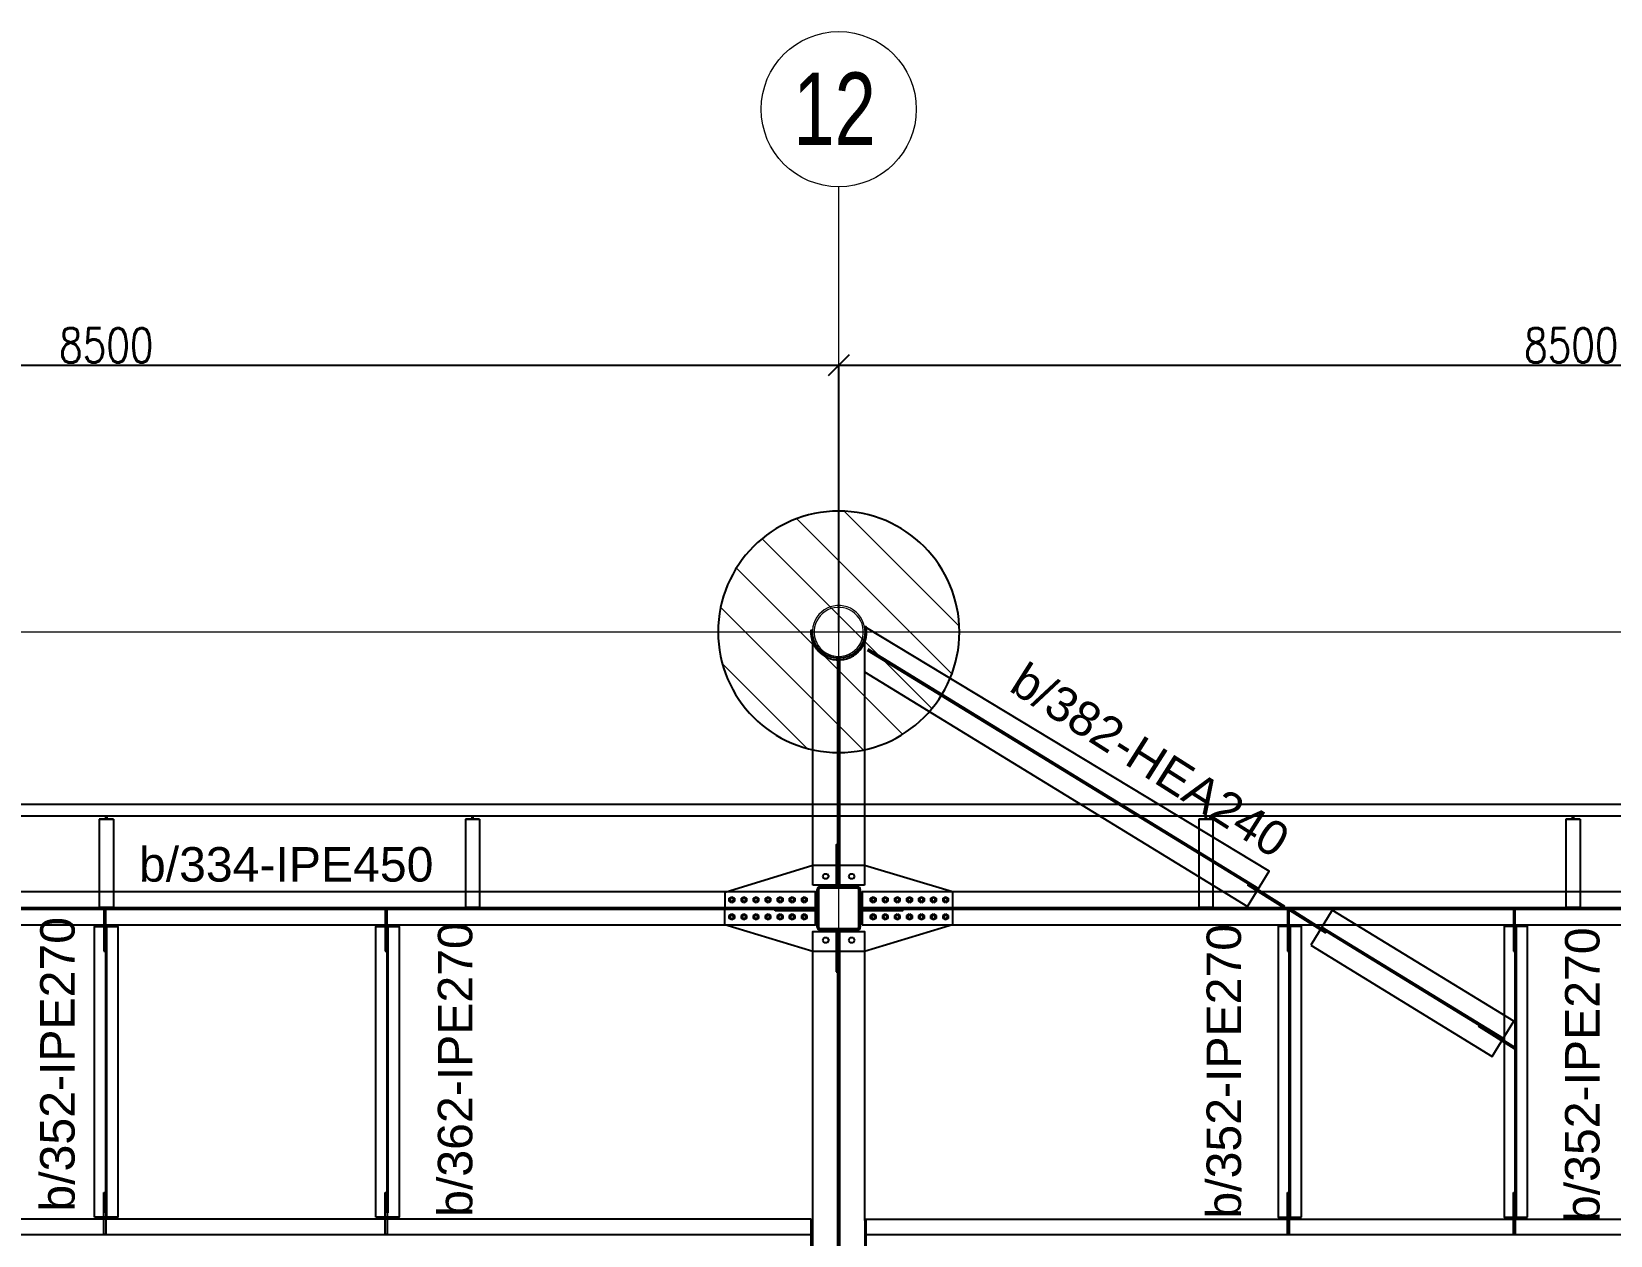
# Model space of a CAD drawing. Header units: millimetres. Extents: x -1715 to 93033, y -21962 to 25119.
# Drawn here: x 50153 to 59313, y 18138 to 25119 of the extents above; entities that cross this region are included whole.
import ezdxf
from ezdxf.enums import TextEntityAlignment as Align

# ---------------------------------------------------------------- set-up
doc = ezdxf.new("R2010")
doc.units = ezdxf.units.MM
doc.header["$LTSCALE"] = 0.4
doc.linetypes.add('Grid Line', pattern=[3.33375, 1.905, -0.47625, 0.47625, -0.47625])
for name, color, linetype, lineweight in [('0-1', 250, 'Continuous', 5), ('E_COLUMNAS', 1, 'Continuous', 18), ('E_COLUMNAS-1', 1, 'Continuous', 25), ('E_COLUMNAS-3', 1, 'Continuous', 35), ('E_EJES', 8, 'Continuous', 9), ('E_EJES-1', 8, 'Grid Line', 9), ('E_MUROS', 2, 'Continuous', 18), ('E_TEXTO', 3, 'Continuous', 9), ('E_VIGAS-1', 31, 'Continuous', 25), ('E_VIGAS-2', 252, 'Continuous', 25), ('S-COLS-HDLN-1', 52, 'Continuous', 35)]:
    doc.layers.add(name, color=color, linetype=linetype, lineweight=lineweight)
for name, color, linetype in [('A_ALMA', 255, 'Continuous'), ('COTAS', 8, 'Continuous'), ('P-PLATINA', 6, 'Continuous')]:
    doc.layers.add(name, color=color, linetype=linetype)
doc.styles.add('CNI_COTAS', font='romans.shx', dxfattribs={"width": 0.8})
doc.styles.add('Swis721 LtCn BT_1', font='swisscl.ttf', dxfattribs={"height": 0.42})
doc.styles.add('VERDANA', font='arial.ttf')
doc.dimstyles.new('1.5', dxfattribs={"dimscale": 0, "dimtxt": 200, "dimasz": 120, "dimexe": 4, "dimexo": 4, "dimgap": 15, "dimtad": 1, "dimdec": 0, "dimzin": 4, "dimdsep": 46, "dimtxsty": 'CNI_COTAS', "dimblk": 'OBLIQUE', "dimcen": -0.09, "dimclrd": 256, "dimclrt": 3, "dimadec": 0, "dimazin": 0, "dimtfac": 1, "dimtdec": 0, "dimtmove": 2, "dimatfit": 0, "dimldrblk": 'OBLIQUE', "dimfxl": 0.05, "dimtolj": 1, "dimtzin": 0, "dimarcsym": 0})

# ---------------------------------------------------------------- blocks, each defined once
blk = doc.blocks.new('EST_SFM_VIGA-METALICA-SECCION-C - EST_SFM_VIGA-METALICA-UPN160-1505289-_14_00m_N_E_-NIVEL-4 DOC')
at = {"layer": 'E_VIGAS-1'}
for p, q in [((44.8215, 0.0179), (-44.8313, 0.0179)), ((-44.8313, -0.0471), (44.8215, -0.0471))]:
    blk.add_line(p, q, dxfattribs=at)
blk = doc.blocks.new('DCTIB_CNI_EST_MOD-1A-FAC_0001_rvt-1-_14_00m_N_E_-NIVEL-4 DOC')
at = {"layer": 'E_VIGAS-1'}
for p, q in [((-35.9529, 165.076), (-35.9529, 165.0769)), ((-35.9529, 165.0769), (-35.9251, 165.0769)), ((-35.9529, 165.076), (-35.8709, 165.076)), ((-35.8709, 165.076), (-35.9529, 165.076)), ((-35.9529, 165.076), (-35.9529, 164.5649)), ((-35.9144, 165.0881), (-35.9094, 165.0881)), ((-35.9144, 165.0819), (-35.9144, 165.0881)), ((-35.9144, 165.0767), (-35.9144, 165.0819)), ((-35.9094, 165.0881), (-35.9094, 165.0819)), ((-35.9094, 165.0819), (-35.9094, 165.0768)), ((-35.8987, 165.0769), (-35.8709, 165.0769)), ((-35.8709, 165.0769), (-35.8709, 165.076)), ((-35.8709, 165.076), (-35.8709, 164.5649)), ((-33.8279, 165.076), (-33.8279, 165.0769)), ((-33.8279, 165.0769), (-33.8001, 165.0769)), ((-33.8279, 165.076), (-33.7459, 165.076)), ((-33.7459, 165.076), (-33.8279, 165.076)), ((-33.8279, 165.076), (-33.8279, 164.5639)), ((-33.7894, 165.0881), (-33.7844, 165.0881)), ((-33.7894, 165.0819), (-33.7894, 165.0881)), ((-33.7894, 165.0767), (-33.7894, 165.0819)), ((-33.7844, 165.0881), (-33.7844, 165.0819)), ((-33.7844, 165.0819), (-33.7844, 165.0768)), ((-33.7737, 165.0769), (-33.7459, 165.0769)), ((-33.7459, 165.0769), (-33.7459, 165.076)), ((-33.7459, 165.076), (-33.7459, 164.5639)), ((-29.5731, 165.076), (-29.5731, 165.0769)), ((-29.5731, 165.0769), (-29.5453, 165.0769)), ((-29.5731, 165.076), (-29.4911, 165.076)), ((-29.4911, 165.076), (-29.5731, 165.076)), ((-29.5731, 165.076), (-29.5731, 164.5643)), ((-29.5346, 165.0819), (-29.5346, 165.0959)), ((-29.5346, 165.0767), (-29.5346, 165.0819)), ((-29.5296, 165.0959), (-29.5296, 165.0819)), ((-29.5296, 165.0819), (-29.5296, 165.0768)), ((-29.5189, 165.0769), (-29.4911, 165.0769)), ((-29.4911, 165.0769), (-29.4911, 165.076)), ((-29.4911, 165.076), (-29.4911, 164.5643)), ((-27.4431, 165.076), (-27.4431, 165.0769)), ((-27.4431, 165.0769), (-27.4153, 165.0769)), ((-27.4431, 165.076), (-27.3611, 165.076)), ((-27.3611, 165.076), (-27.4431, 165.076)), ((-27.4431, 165.076), (-27.4431, 164.5643)), ((-27.4046, 165.0819), (-27.4046, 165.0959)), ((-27.4046, 165.0767), (-27.4046, 165.0819)), ((-27.3996, 165.0959), (-27.3996, 165.0819)), ((-27.3996, 165.0819), (-27.3996, 165.0768)), ((-27.3889, 165.0769), (-27.3611, 165.0769)), ((-27.3611, 165.0769), (-27.3611, 165.076)), ((-27.3611, 165.076), (-27.3611, 164.5643)), ((-35.8709, 164.5649), (-35.9529, 164.5649)), ((-33.7459, 164.5639), (-33.8279, 164.5639)), ((-29.4911, 164.5643), (-29.5731, 164.5643)), ((-27.3611, 164.5643), (-27.4431, 164.5643))]:
    blk.add_line(p, q, dxfattribs=at)
for points, knots in [([(-35.9251, 165.0769), (-35.9242, 165.0769), (-35.9225, 165.0769), (-35.9201, 165.0772), (-35.918, 165.0776), (-35.9161, 165.0784), (-35.9147, 165.0798), (-35.9144, 165.0812), (-35.9144, 165.0819)], [0, 0, 0, 0, 0.142857, 0.285714, 0.428571, 0.571429, 0.785714, 1, 1, 1, 1]), ([(-35.9144, 165.0819), (-35.9144, 165.0809), (-35.9148, 165.0796), (-35.9163, 165.0783), (-35.9179, 165.0777), (-35.9193, 165.0774), (-35.9204, 165.0772), (-35.9222, 165.077), (-35.9238, 165.0769), (-35.9251, 165.0769)], [0, 0, 0, 0, 0.285714, 0.428571, 0.571429, 0.678571, 0.732143, 0.785714, 1, 1, 1, 1]), ([(-35.8987, 165.0769), (-35.8995, 165.0769), (-35.9012, 165.0769), (-35.9036, 165.0772), (-35.9057, 165.0776), (-35.9077, 165.0784), (-35.9091, 165.0798), (-35.9094, 165.0812), (-35.9094, 165.0819)], [0, 0, 0, 0, 0.142857, 0.285714, 0.428571, 0.571429, 0.785714, 1, 1, 1, 1]), ([(-35.9094, 165.0819), (-35.9094, 165.0809), (-35.909, 165.0796), (-35.9074, 165.0783), (-35.9059, 165.0777), (-35.9044, 165.0774), (-35.9033, 165.0772), (-35.9015, 165.077), (-35.8999, 165.0769), (-35.8987, 165.0769)], [0, 0, 0, 0, 0.285714, 0.428571, 0.571429, 0.678571, 0.732143, 0.785714, 1, 1, 1, 1]), ([(-33.8001, 165.0769), (-33.7992, 165.0769), (-33.7975, 165.0769), (-33.7951, 165.0772), (-33.793, 165.0776), (-33.7911, 165.0784), (-33.7897, 165.0798), (-33.7894, 165.0812), (-33.7894, 165.0819)], [0, 0, 0, 0, 0.142857, 0.285714, 0.428571, 0.571429, 0.785714, 1, 1, 1, 1]), ([(-33.7894, 165.0819), (-33.7894, 165.0809), (-33.7898, 165.0796), (-33.7913, 165.0783), (-33.7929, 165.0777), (-33.7943, 165.0774), (-33.7954, 165.0772), (-33.7972, 165.077), (-33.7988, 165.0769), (-33.8001, 165.0769)], [0, 0, 0, 0, 0.285714, 0.428571, 0.571429, 0.678571, 0.732143, 0.785714, 1, 1, 1, 1]), ([(-33.7737, 165.0769), (-33.7745, 165.0769), (-33.7762, 165.0769), (-33.7786, 165.0772), (-33.7807, 165.0776), (-33.7827, 165.0784), (-33.7841, 165.0798), (-33.7844, 165.0812), (-33.7844, 165.0819)], [0, 0, 0, 0, 0.142857, 0.285714, 0.428571, 0.571429, 0.785714, 1, 1, 1, 1]), ([(-33.7844, 165.0819), (-33.7844, 165.0809), (-33.784, 165.0796), (-33.7824, 165.0783), (-33.7809, 165.0777), (-33.7794, 165.0774), (-33.7783, 165.0772), (-33.7765, 165.077), (-33.7749, 165.0769), (-33.7737, 165.0769)], [0, 0, 0, 0, 0.285714, 0.428571, 0.571429, 0.678571, 0.732143, 0.785714, 1, 1, 1, 1]), ([(-29.5453, 165.0769), (-29.5444, 165.0769), (-29.5427, 165.0769), (-29.5403, 165.0772), (-29.5382, 165.0776), (-29.5363, 165.0784), (-29.5349, 165.0798), (-29.5346, 165.0812), (-29.5346, 165.0819)], [0, 0, 0, 0, 0.142857, 0.285714, 0.428571, 0.571429, 0.785714, 1, 1, 1, 1]), ([(-29.5346, 165.0819), (-29.5346, 165.0809), (-29.535, 165.0796), (-29.5366, 165.0783), (-29.5381, 165.0777), (-29.5396, 165.0774), (-29.5407, 165.0772), (-29.5424, 165.077), (-29.544, 165.0769), (-29.5453, 165.0769)], [0, 0, 0, 0, 0.285714, 0.428571, 0.571429, 0.678571, 0.732143, 0.785714, 1, 1, 1, 1]), ([(-29.5189, 165.0769), (-29.5198, 165.0769), (-29.5215, 165.0769), (-29.5239, 165.0772), (-29.526, 165.0776), (-29.5279, 165.0784), (-29.5293, 165.0798), (-29.5296, 165.0812), (-29.5296, 165.0819)], [0, 0, 0, 0, 0.142857, 0.285714, 0.428571, 0.571429, 0.785714, 1, 1, 1, 1]), ([(-29.5296, 165.0819), (-29.5296, 165.0809), (-29.5292, 165.0796), (-29.5276, 165.0783), (-29.5261, 165.0777), (-29.5246, 165.0774), (-29.5235, 165.0772), (-29.5218, 165.077), (-29.5202, 165.0769), (-29.5189, 165.0769)], [0, 0, 0, 0, 0.285714, 0.428571, 0.571429, 0.678571, 0.732143, 0.785714, 1, 1, 1, 1]), ([(-27.4153, 165.0769), (-27.4144, 165.0769), (-27.4127, 165.0769), (-27.4103, 165.0772), (-27.4082, 165.0776), (-27.4063, 165.0784), (-27.4049, 165.0798), (-27.4046, 165.0812), (-27.4046, 165.0819)], [0, 0, 0, 0, 0.142857, 0.285714, 0.428571, 0.571429, 0.785714, 1, 1, 1, 1]), ([(-27.4046, 165.0819), (-27.4046, 165.0809), (-27.405, 165.0796), (-27.4066, 165.0783), (-27.4081, 165.0777), (-27.4096, 165.0774), (-27.4107, 165.0772), (-27.4124, 165.077), (-27.414, 165.0769), (-27.4153, 165.0769)], [0, 0, 0, 0, 0.285714, 0.428571, 0.571429, 0.678571, 0.732143, 0.785714, 1, 1, 1, 1]), ([(-27.3889, 165.0769), (-27.3898, 165.0769), (-27.3915, 165.0769), (-27.3939, 165.0772), (-27.396, 165.0776), (-27.3979, 165.0784), (-27.3993, 165.0798), (-27.3996, 165.0812), (-27.3996, 165.0819)], [0, 0, 0, 0, 0.142857, 0.285714, 0.428571, 0.571429, 0.785714, 1, 1, 1, 1]), ([(-27.3996, 165.0819), (-27.3996, 165.0809), (-27.3992, 165.0796), (-27.3976, 165.0783), (-27.3961, 165.0777), (-27.3946, 165.0774), (-27.3935, 165.0772), (-27.3918, 165.077), (-27.3902, 165.0769), (-27.3889, 165.0769)], [0, 0, 0, 0, 0.285714, 0.428571, 0.571429, 0.678571, 0.732143, 0.785714, 1, 1, 1, 1])]:
    blk.add_open_spline(points, degree=3, knots=knots, dxfattribs=at)
blk.add_blockref('EST_SFM_VIGA-METALICA-SECCION-C - EST_SFM_VIGA-METALICA-UPN160-1505289-_14_00m_N_E_-NIVEL-4 DOC', (-41.042, 165.1431), dxfattribs=at)
blk = doc.blocks.new('EST_SCM_COLUMNA-METALICA-SECCION-CUADRADA - EST_SCM_COLUMNA-TUBULAR-CUADRADA_PTEØ_250x250e_8mm-V18-_14_00m_N_E_-NIVEL-4 DOC')
at = {"layer": 'E_COLUMNAS-1'}
for p, q in [((-0.125, -0.109), (-0.125, 0.109)), ((-0.117, 0.109), (-0.117, -0.109)), ((-0.109, 0.125), (0.109, 0.125)), ((0.109, 0.117), (-0.109, 0.117)), ((0.117, -0.109), (0.117, 0.109)), ((0.125, 0.109), (0.125, -0.109)), ((-0.109, -0.117), (0.109, -0.117)), ((0.109, -0.125), (-0.109, -0.125))]:
    blk.add_line(p, q, dxfattribs=at)
for centre, radius, start, end in [((-0.109, 0.109), 0.016, 90, 180), ((-0.109, 0.109), 0.008, 90, 180), ((0.109, 0.109), 0.016, 0.56628, 90), ((0.109, 0.109), 0.008, 0.17295, 90), ((-0.109, -0.109), 0.016, 180, 270), ((-0.109, -0.109), 0.008, 180, 270), ((0.109, -0.109), 0.016, 270, 360), ((0.109, -0.109), 0.008, 270, 360)]:
    blk.add_arc(centre, radius, start, end, dxfattribs=at)
at = {"layer": 'S-COLS-HDLN-1'}
blk.add_arc((0.109, 0.109), 0.016, 360, 0.38658, dxfattribs=at)
blk = doc.blocks.new('Grid - CNI_NOMBRE EJES-372759-_14_00m_N_E_-NIVEL-4 DOC')
at = {"layer": 'E_EJES'}
blk.add_circle((0, 0), 0.003, dxfattribs=at)
blk = doc.blocks.new('Bolt-72226993-2850 - 1511')
at = {"color": 253, "linetype": 'Continuous'}
for p, q in [((63088.3, 7842), (63103.3, 7850.7)), ((63088.3, 7824.7), (63088.3, 7842)), ((63103.3, 7816.1), (63088.3, 7824.7)), ((63103.3, 7850.7), (63118.3, 7842)), ((63118.3, 7824.7), (63103.3, 7816.1)), ((63118.3, 7842), (63118.3, 7824.7)), ((63158.3, 7842), (63173.3, 7850.7)), ((63158.3, 7824.7), (63158.3, 7842)), ((63173.3, 7816.1), (63158.3, 7824.7)), ((63173.3, 7850.7), (63188.3, 7842)), ((63188.3, 7824.7), (63173.3, 7816.1)), ((63188.3, 7842), (63188.3, 7824.7)), ((63228.3, 7842), (63243.3, 7850.7)), ((63228.3, 7824.7), (63228.3, 7842)), ((63243.3, 7816.1), (63228.3, 7824.7)), ((63243.3, 7850.7), (63258.3, 7842)), ((63258.3, 7824.7), (63243.3, 7816.1)), ((63258.3, 7842), (63258.3, 7824.7)), ((63298.3, 7842), (63313.3, 7850.7)), ((63298.3, 7824.7), (63298.3, 7842)), ((63313.3, 7816.1), (63298.3, 7824.7)), ((63313.3, 7850.7), (63328.3, 7842)), ((63328.3, 7824.7), (63313.3, 7816.1)), ((63328.3, 7842), (63328.3, 7824.7)), ((63368.3, 7842), (63383.3, 7850.7)), ((63368.3, 7824.7), (63368.3, 7842)), ((63383.3, 7816.1), (63368.3, 7824.7)), ((63383.3, 7850.7), (63398.3, 7842)), ((63398.3, 7824.7), (63383.3, 7816.1)), ((63398.3, 7842), (63398.3, 7824.7)), ((63438.3, 7842), (63453.3, 7850.7)), ((63438.3, 7824.7), (63438.3, 7842)), ((63453.3, 7816.1), (63438.3, 7824.7)), ((63453.3, 7850.7), (63468.3, 7842)), ((63468.3, 7824.7), (63453.3, 7816.1)), ((63468.3, 7842), (63468.3, 7824.7)), ((63508.3, 7842), (63523.3, 7850.7)), ((63508.3, 7824.7), (63508.3, 7842)), ((63523.3, 7816.1), (63508.3, 7824.7)), ((63523.3, 7850.7), (63538.3, 7842)), ((63538.3, 7824.7), (63523.3, 7816.1)), ((63538.3, 7842), (63538.3, 7824.7)), ((63088.3, 7742), (63103.3, 7750.7)), ((63088.3, 7724.7), (63088.3, 7742)), ((63103.3, 7716.1), (63088.3, 7724.7)), ((63103.3, 7750.7), (63118.3, 7742)), ((63118.3, 7724.7), (63103.3, 7716.1)), ((63118.3, 7742), (63118.3, 7724.7)), ((63158.3, 7742), (63173.3, 7750.7)), ((63158.3, 7724.7), (63158.3, 7742)), ((63173.3, 7716.1), (63158.3, 7724.7)), ((63173.3, 7750.7), (63188.3, 7742)), ((63188.3, 7724.7), (63173.3, 7716.1)), ((63188.3, 7742), (63188.3, 7724.7)), ((63228.3, 7742), (63243.3, 7750.7)), ((63228.3, 7724.7), (63228.3, 7742)), ((63243.3, 7716.1), (63228.3, 7724.7)), ((63243.3, 7750.7), (63258.3, 7742)), ((63258.3, 7724.7), (63243.3, 7716.1)), ((63258.3, 7742), (63258.3, 7724.7)), ((63298.3, 7742), (63313.3, 7750.7)), ((63298.3, 7724.7), (63298.3, 7742)), ((63313.3, 7716.1), (63298.3, 7724.7)), ((63313.3, 7750.7), (63328.3, 7742)), ((63328.3, 7724.7), (63313.3, 7716.1)), ((63328.3, 7742), (63328.3, 7724.7)), ((63368.3, 7742), (63383.3, 7750.7)), ((63368.3, 7724.7), (63368.3, 7742)), ((63383.3, 7716.1), (63368.3, 7724.7)), ((63383.3, 7750.7), (63398.3, 7742)), ((63398.3, 7724.7), (63383.3, 7716.1)), ((63398.3, 7742), (63398.3, 7724.7)), ((63438.3, 7742), (63453.3, 7750.7)), ((63438.3, 7724.7), (63438.3, 7742)), ((63453.3, 7716.1), (63438.3, 7724.7)), ((63453.3, 7750.7), (63468.3, 7742)), ((63468.3, 7724.7), (63453.3, 7716.1)), ((63468.3, 7742), (63468.3, 7724.7)), ((63508.3, 7742), (63523.3, 7750.7)), ((63508.3, 7724.7), (63508.3, 7742)), ((63523.3, 7716.1), (63508.3, 7724.7)), ((63523.3, 7750.7), (63538.3, 7742)), ((63538.3, 7724.7), (63523.3, 7716.1)), ((63538.3, 7742), (63538.3, 7724.7))]:
    blk.add_line(p, q, dxfattribs=at)
for centre, radius, start, end in [((63103.3, 7833.4), 11.5, 18, 198), ((63103.3, 7833.4), 11.5, 198, 18), ((63103.3, 7833.4), 10, 90, 270), ((63103.3, 7833.4), 10, 270, 90), ((63173.3, 7833.4), 11.5, 18, 198), ((63173.3, 7833.4), 11.5, 198, 18), ((63173.3, 7833.4), 10, 90, 270), ((63173.3, 7833.4), 10, 270, 90), ((63243.3, 7833.4), 11.5, 18, 198), ((63243.3, 7833.4), 11.5, 198, 18), ((63243.3, 7833.4), 10, 90, 270), ((63243.3, 7833.4), 10, 270, 90), ((63313.3, 7833.4), 11.5, 18, 198), ((63313.3, 7833.4), 11.5, 198, 18), ((63313.3, 7833.4), 10, 90, 270), ((63313.3, 7833.4), 10, 270, 90), ((63383.3, 7833.4), 11.5, 18, 198), ((63383.3, 7833.4), 11.5, 198, 18), ((63383.3, 7833.4), 10, 90, 270), ((63383.3, 7833.4), 10, 270, 90), ((63453.3, 7833.4), 11.5, 18, 198), ((63453.3, 7833.4), 11.5, 198, 18), ((63453.3, 7833.4), 10, 90, 270), ((63453.3, 7833.4), 10, 270, 90), ((63523.3, 7833.4), 11.5, 18, 198), ((63523.3, 7833.4), 11.5, 198, 18), ((63523.3, 7833.4), 10, 90, 270), ((63523.3, 7833.4), 10, 270, 90), ((63103.3, 7733.4), 11.5, 18, 198), ((63103.3, 7733.4), 11.5, 198, 18), ((63103.3, 7733.4), 10, 90, 270), ((63103.3, 7733.4), 10, 270, 90), ((63173.3, 7733.4), 11.5, 18, 198), ((63173.3, 7733.4), 11.5, 198, 18), ((63173.3, 7733.4), 10, 90, 270), ((63173.3, 7733.4), 10, 270, 90), ((63243.3, 7733.4), 11.5, 18, 198), ((63243.3, 7733.4), 11.5, 198, 18), ((63243.3, 7733.4), 10, 90, 270), ((63243.3, 7733.4), 10, 270, 90), ((63313.3, 7733.4), 11.5, 18, 198), ((63313.3, 7733.4), 11.5, 198, 18), ((63313.3, 7733.4), 10, 90, 270), ((63313.3, 7733.4), 10, 270, 90), ((63383.3, 7733.4), 11.5, 18, 198), ((63383.3, 7733.4), 11.5, 198, 18), ((63383.3, 7733.4), 10, 90, 270), ((63383.3, 7733.4), 10, 270, 90), ((63453.3, 7733.4), 11.5, 18, 198), ((63453.3, 7733.4), 11.5, 198, 18), ((63453.3, 7733.4), 10, 90, 270), ((63453.3, 7733.4), 10, 270, 90), ((63523.3, 7733.4), 11.5, 18, 198), ((63523.3, 7733.4), 11.5, 198, 18), ((63523.3, 7733.4), 10, 90, 270), ((63523.3, 7733.4), 10, 270, 90)]:
    blk.add_arc(centre, radius, start, end, dxfattribs=at)
blk = doc.blocks.new('Bolt-72226993-2849 - 1511')
at = {"color": 253, "linetype": 'Continuous'}
for p, q in [((63908.4, 7842), (63923.4, 7850.7)), ((63908.4, 7824.7), (63908.4, 7842)), ((63923.4, 7816.1), (63908.4, 7824.7)), ((63923.4, 7850.7), (63938.4, 7842)), ((63938.4, 7824.7), (63923.4, 7816.1)), ((63938.4, 7842), (63938.4, 7824.7)), ((63978.4, 7842), (63993.4, 7850.7)), ((63978.4, 7824.7), (63978.4, 7842)), ((63993.4, 7816.1), (63978.4, 7824.7)), ((63993.4, 7850.7), (64008.4, 7842)), ((64008.4, 7824.7), (63993.4, 7816.1)), ((64008.4, 7842), (64008.4, 7824.7)), ((64048.4, 7842), (64063.4, 7850.7)), ((64048.4, 7824.7), (64048.4, 7842)), ((64063.4, 7816.1), (64048.4, 7824.7)), ((64063.4, 7850.7), (64078.4, 7842)), ((64078.4, 7824.7), (64063.4, 7816.1)), ((64078.4, 7842), (64078.4, 7824.7)), ((64118.4, 7842), (64133.4, 7850.7)), ((64118.4, 7824.7), (64118.4, 7842)), ((64133.4, 7816.1), (64118.4, 7824.7)), ((64133.4, 7850.7), (64148.4, 7842)), ((64148.4, 7824.7), (64133.4, 7816.1)), ((64148.4, 7842), (64148.4, 7824.7)), ((64188.4, 7842), (64203.4, 7850.7)), ((64188.4, 7824.7), (64188.4, 7842)), ((64203.4, 7816.1), (64188.4, 7824.7)), ((64203.4, 7850.7), (64218.4, 7842)), ((64218.4, 7824.7), (64203.4, 7816.1)), ((64218.4, 7842), (64218.4, 7824.7)), ((64258.4, 7842), (64273.4, 7850.7)), ((64258.4, 7824.7), (64258.4, 7842)), ((64273.4, 7816.1), (64258.4, 7824.7)), ((64273.4, 7850.7), (64288.4, 7842)), ((64288.4, 7824.7), (64273.4, 7816.1)), ((64288.4, 7842), (64288.4, 7824.7)), ((64328.4, 7842), (64343.4, 7850.7)), ((64328.4, 7824.7), (64328.4, 7842)), ((64343.4, 7816.1), (64328.4, 7824.7)), ((64343.4, 7850.7), (64358.4, 7842)), ((64358.4, 7824.7), (64343.4, 7816.1)), ((64358.4, 7842), (64358.4, 7824.7)), ((63908.4, 7742), (63923.4, 7750.7)), ((63908.4, 7724.7), (63908.4, 7742)), ((63923.4, 7716.1), (63908.4, 7724.7)), ((63923.4, 7750.7), (63938.4, 7742)), ((63938.4, 7724.7), (63923.4, 7716.1)), ((63938.4, 7742), (63938.4, 7724.7)), ((63978.4, 7742), (63993.4, 7750.7)), ((63978.4, 7724.7), (63978.4, 7742)), ((63993.4, 7716.1), (63978.4, 7724.7)), ((63993.4, 7750.7), (64008.4, 7742)), ((64008.4, 7724.7), (63993.4, 7716.1)), ((64008.4, 7742), (64008.4, 7724.7)), ((64048.4, 7742), (64063.4, 7750.7)), ((64048.4, 7724.7), (64048.4, 7742)), ((64063.4, 7716.1), (64048.4, 7724.7)), ((64063.4, 7750.7), (64078.4, 7742)), ((64078.4, 7724.7), (64063.4, 7716.1)), ((64078.4, 7742), (64078.4, 7724.7)), ((64118.4, 7742), (64133.4, 7750.7)), ((64118.4, 7724.7), (64118.4, 7742)), ((64133.4, 7716.1), (64118.4, 7724.7)), ((64133.4, 7750.7), (64148.4, 7742)), ((64148.4, 7724.7), (64133.4, 7716.1)), ((64148.4, 7742), (64148.4, 7724.7)), ((64188.4, 7742), (64203.4, 7750.7)), ((64188.4, 7724.7), (64188.4, 7742)), ((64203.4, 7716.1), (64188.4, 7724.7)), ((64203.4, 7750.7), (64218.4, 7742)), ((64218.4, 7724.7), (64203.4, 7716.1)), ((64218.4, 7742), (64218.4, 7724.7)), ((64258.4, 7742), (64273.4, 7750.7)), ((64258.4, 7724.7), (64258.4, 7742)), ((64273.4, 7716.1), (64258.4, 7724.7)), ((64273.4, 7750.7), (64288.4, 7742)), ((64288.4, 7724.7), (64273.4, 7716.1)), ((64288.4, 7742), (64288.4, 7724.7)), ((64328.4, 7742), (64343.4, 7750.7)), ((64328.4, 7724.7), (64328.4, 7742)), ((64343.4, 7716.1), (64328.4, 7724.7)), ((64343.4, 7750.7), (64358.4, 7742)), ((64358.4, 7724.7), (64343.4, 7716.1)), ((64358.4, 7742), (64358.4, 7724.7))]:
    blk.add_line(p, q, dxfattribs=at)
for centre, radius, start, end in [((63923.4, 7833.4), 11.5, 18, 198), ((63923.4, 7833.4), 11.5, 198, 18), ((63923.4, 7833.4), 10, 90, 270), ((63923.4, 7833.4), 10, 270, 90), ((63993.4, 7833.4), 11.5, 18, 198), ((63993.4, 7833.4), 11.5, 198, 18), ((63993.4, 7833.4), 10, 90, 270), ((63993.4, 7833.4), 10, 270, 90), ((64063.4, 7833.4), 11.5, 18, 198), ((64063.4, 7833.4), 11.5, 198, 18), ((64063.4, 7833.4), 10, 90, 270), ((64063.4, 7833.4), 10, 270, 90), ((64133.4, 7833.4), 11.5, 18, 198), ((64133.4, 7833.4), 11.5, 198, 18), ((64133.4, 7833.4), 10, 90, 270), ((64133.4, 7833.4), 10, 270, 90), ((64203.4, 7833.4), 11.5, 18, 198), ((64203.4, 7833.4), 11.5, 198, 18), ((64203.4, 7833.4), 10, 90, 270), ((64203.4, 7833.4), 10, 270, 90), ((64273.4, 7833.4), 11.5, 18, 198), ((64273.4, 7833.4), 11.5, 198, 18), ((64273.4, 7833.4), 10, 90, 270), ((64273.4, 7833.4), 10, 270, 90), ((64343.4, 7833.4), 11.5, 18, 198), ((64343.4, 7833.4), 11.5, 198, 18), ((64343.4, 7833.4), 10, 90, 270), ((64343.4, 7833.4), 10, 270, 90), ((63923.4, 7733.4), 11.5, 18, 198), ((63923.4, 7733.4), 11.5, 198, 18), ((63923.4, 7733.4), 10, 90, 270), ((63923.4, 7733.4), 10, 270, 90), ((63993.4, 7733.4), 11.5, 18, 198), ((63993.4, 7733.4), 11.5, 198, 18), ((63993.4, 7733.4), 10, 90, 270), ((63993.4, 7733.4), 10, 270, 90), ((64063.4, 7733.4), 11.5, 18, 198), ((64063.4, 7733.4), 11.5, 198, 18), ((64063.4, 7733.4), 10, 90, 270), ((64063.4, 7733.4), 10, 270, 90), ((64133.4, 7733.4), 11.5, 18, 198), ((64133.4, 7733.4), 11.5, 198, 18), ((64133.4, 7733.4), 10, 90, 270), ((64133.4, 7733.4), 10, 270, 90), ((64203.4, 7733.4), 11.5, 18, 198), ((64203.4, 7733.4), 11.5, 198, 18), ((64203.4, 7733.4), 10, 90, 270), ((64203.4, 7733.4), 10, 270, 90), ((64273.4, 7733.4), 11.5, 18, 198), ((64273.4, 7733.4), 11.5, 198, 18), ((64273.4, 7733.4), 10, 90, 270), ((64273.4, 7733.4), 10, 270, 90), ((64343.4, 7733.4), 11.5, 18, 198), ((64343.4, 7733.4), 11.5, 198, 18), ((64343.4, 7733.4), 10, 90, 270), ((64343.4, 7733.4), 10, 270, 90)]:
    blk.add_arc(centre, radius, start, end, dxfattribs=at)
blk = doc.blocks.new('Part-72226993-2845 - 1511')
at = {"color": 253, "linetype": 'Continuous'}
for p, q in [((63063.5, 7877.9), (63573.3, 8033.4)), ((63573.3, 8033.4), (63873.3, 8033.4)), ((63873.3, 8033.4), (64383.2, 7880.1)), ((64383.2, 7880.1), (64383.3, 7687.9)), ((63063.3, 7687.9), (63063.5, 7877.9)), ((63573.3, 7533.4), (63063.3, 7687.9)), ((64383.3, 7687.9), (63873.3, 7533.4)), ((63873.3, 7533.4), (63573.3, 7533.4))]:
    blk.add_line(p, q, dxfattribs=at)
blk = doc.blocks.new('Bolt-72226993-2851 - 1511')
at = {"color": 253, "linetype": 'Continuous'}
for p, q in [((63631, 7968.4), (63639.7, 7983.4)), ((63639.7, 7983.4), (63657, 7983.4)), ((63657, 7983.4), (63665.7, 7968.4)), ((63781, 7968.4), (63789.7, 7983.4)), ((63789.7, 7983.4), (63807, 7983.4)), ((63807, 7983.4), (63815.7, 7968.4)), ((63639.7, 7953.4), (63631, 7968.4)), ((63657, 7953.4), (63639.7, 7953.4)), ((63665.7, 7968.4), (63657, 7953.4)), ((63789.7, 7953.4), (63781, 7968.4)), ((63807, 7953.4), (63789.7, 7953.4)), ((63815.7, 7968.4), (63807, 7953.4))]:
    blk.add_line(p, q, dxfattribs=at)
blk = doc.blocks.new('Bolt-72226993-2852 - 1511')
at = {"color": 253, "linetype": 'Continuous'}
for p, q in [((63631, 7598.4), (63639.7, 7613.4)), ((63639.7, 7613.4), (63657, 7613.4)), ((63657, 7613.4), (63665.7, 7598.4)), ((63781, 7598.4), (63789.7, 7613.4)), ((63789.7, 7613.4), (63807, 7613.4)), ((63807, 7613.4), (63815.7, 7598.4)), ((63639.7, 7583.4), (63631, 7598.4)), ((63657, 7583.4), (63639.7, 7583.4)), ((63665.7, 7598.4), (63657, 7583.4)), ((63789.7, 7583.4), (63781, 7598.4)), ((63807, 7583.4), (63789.7, 7583.4)), ((63815.7, 7598.4), (63807, 7583.4))]:
    blk.add_line(p, q, dxfattribs=at)
blk = doc.blocks.new('_Oblique')
at = {"color": 0, "linetype": 'ByBlock', "lineweight": -2}
blk.add_line((-0.5, -0.5), (0.5, 0.5), dxfattribs=at)
blk = doc.blocks.new('*D433')
at = {"layer": 'COTAS', "color": 0, "lineweight": -2, "transparency": 16777216}
for p, q in [((46336, 21624.3), (46336, 23188.6)), ((54836, 21637), (54836, 23188.6))]:
    blk.add_line(p, q, dxfattribs=at)
at = {"layer": 'COTAS', "lineweight": -2, "transparency": 16777216}
blk.add_line((46336, 23184.6), (54836, 23184.6), dxfattribs=at)
at = {"layer": 'Defpoints', "color": 0, "transparency": 16777216}
for p in [(54836, 23184.6), (46336, 21620.3), (54836, 21633)]:
    blk.add_point(p, dxfattribs=at)
at = {"layer": 'COTAS', "lineweight": -2, "transparency": 16777216, "xscale": 120, "yscale": 120, "zscale": 120, "rotation": 180}
blk.add_blockref('_Oblique', (46336, 23184.6), dxfattribs=at)
at = {"layer": 'COTAS', "lineweight": -2, "transparency": 16777216, "xscale": 120, "yscale": 120, "zscale": 120}
blk.add_blockref('_Oblique', (54836, 23184.6), dxfattribs=at)
at = {"layer": 'COTAS', "color": 3, "transparency": 16777216, "insert": (50586, 23299.6), "char_height": 200, "attachment_point": 5, "style": 'CNI_COTAS'}
blk.add_mtext('\\A1;8500', dxfattribs=at)
blk = doc.blocks.new('*D434')
at = {"layer": 'COTAS', "color": 0, "lineweight": -2, "transparency": 16777216}
for p, q in [((54836, 21637), (54836, 23188.6)), ((63336, 21635.2), (63336, 23188.6))]:
    blk.add_line(p, q, dxfattribs=at)
at = {"layer": 'COTAS', "lineweight": -2, "transparency": 16777216}
blk.add_line((54836, 23184.6), (63336, 23184.6), dxfattribs=at)
at = {"layer": 'Defpoints', "color": 0, "transparency": 16777216}
for p in [(63336, 23184.6), (54836, 21633), (63336, 21631.2)]:
    blk.add_point(p, dxfattribs=at)
at = {"layer": 'COTAS', "lineweight": -2, "transparency": 16777216, "xscale": 120, "yscale": 120, "zscale": 120, "rotation": 180}
blk.add_blockref('_Oblique', (54836, 23184.6), dxfattribs=at)
at = {"layer": 'COTAS', "lineweight": -2, "transparency": 16777216, "xscale": 120, "yscale": 120, "zscale": 120}
blk.add_blockref('_Oblique', (63336, 23184.6), dxfattribs=at)
at = {"layer": 'COTAS', "color": 3, "transparency": 16777216, "insert": (59086, 23299.6), "char_height": 200, "attachment_point": 5, "style": 'CNI_COTAS'}
blk.add_mtext('\\A1;8500', dxfattribs=at)

msp = doc.modelspace()

# ---------------------------------------------------------------- hatches: boundary and pattern name
at = {"layer": 'E_COLUMNAS'}
h = msp.add_hatch(dxfattribs=at)
h.set_pattern_fill('FP_1', color=256, scale=1000, style=0, pattern_type=2)
h.set_pattern_definition([(135, (120498.07, -119024.27), (-159.09903, -159.09903), [])])
h.paths.add_polyline_path([(54836, 20938.1), (54927.3, 20944.1), (55017.2, 20962), (55103.9, 20991.4), (55186, 21031.9), (55262.1, 21082.8), (55331, 21143.2), (55391.3, 21212), (55442.2, 21288.1), (55482.7, 21370.3), (55512.1, 21457), (55530, 21546.8), (55536, 21638.1), (55530, 21729.5), (55512.1, 21819.3), (55482.7, 21906), (55442.2, 21988.1), (55391.3, 22064.3), (55331, 22133.1), (55262.1, 22193.5), (55179.6, 22247.5), (55103.9, 22284.9), (55017.2, 22314.3), (54927.3, 22332.2), (54836, 22338.1), (54744.6, 22332.2), (54654.8, 22314.3), (54568.1, 22284.9), (54486, 22244.4), (54409.8, 22193.5), (54341, 22133.1), (54280.6, 22064.3), (54229.8, 21988.1), (54189.3, 21906), (54159.8, 21819.3), (54142, 21729.5), (54136, 21638.1), (54142, 21546.8), (54159.8, 21457), (54189.3, 21370.3), (54229.8, 21288.1), (54280.6, 21212), (54341, 21143.2), (54409.8, 21082.8), (54486, 21031.9), (54568.1, 20991.4), (54654.8, 20962), (54744.6, 20944.1)])

# ---------------------------------------------------------------- linework, layer by layer
at = {"layer": 'A_ALMA'}
for p, q in [((55000.6, 21533), (57268.2, 20144.1)), ((55004.5, 21539.3), (57272.1, 20150.5)), ((54830.2, 20170), (54830.2, 21475.6)), ((54841.7, 20170), (54841.7, 21475.6)), ((46471, 20039.7), (54701, 20039.7)), ((46471, 20030.3), (54701, 20030.3)), ((54971, 20039.7), (63201, 20039.7)), ((54971, 20030.3), (63201, 20030.3)), ((50582.7, 18268.3), (50582.7, 19930)), ((50589.3, 18243.1), (50589.3, 19930)), ((52215.2, 18268.3), (52215.2, 19930)), ((52221.8, 18268.3), (52221.8, 19930)), ((54830.2, 13446.2), (54830.2, 19900)), ((54841.7, 13446.2), (54841.7, 19900)), ((57450.2, 18268.3), (57450.2, 19930)), ((57456.8, 18243.1), (57456.8, 19930)), ((57634.9, 19919.5), (58687.9, 19274.6)), ((57638.8, 19925.9), (58691.8, 19281)), ((58761.1, 18268.3), (58761.1, 19930)), ((58767.7, 18243.1), (58767.7, 19930)), ((46498.4, 18142.8), (54676, 18142.8)), ((54996, 18142.8), (63173.6, 18142.8))]:
    msp.add_line(p, q, dxfattribs=at)
at = {"layer": 'E_COLUMNAS-1'}
for start, end in [(0, 180), (180, 0)]:
    msp.add_arc((54836, 21638.1), 700, start, end, dxfattribs=at)
at = {"layer": 'E_EJES-1'}
for p, q in [((54836, -6383.3), (54836, 24219.3)), ((-814.6, 21638.1), (92132.7, 21638.1))]:
    msp.add_line(p, q, dxfattribs=at)
at = {"layer": 'E_MUROS', "color": 2, "linetype": 'Continuous'}
for points in [[(54985.5, 21667.9, 1), (54686.4, 21608.4, 1)], [(54975.7, 21610.3, 1), (54696.2, 21665.9, 1)]]:
    msp.add_lwpolyline(points, format="xyb", close=True, dxfattribs=at)
at = {"layer": 'E_VIGAS-2'}
for p, q in [((54986, 20170), (54686, 20170)), ((57268.2, 20144.1), (57258.6, 20150)), ((57638.8, 19925.9), (57648.5, 19920)), ((58676.9, 19290.1), (58691.8, 19281)), ((58676.9, 19290.1), (58676.9, 19290.1)), ((58676.9, 19281.3), (58676.9, 19281.4)), ((58687.9, 19274.6), (58676.9, 19281.4))]:
    msp.add_line(p, q, dxfattribs=at)
for points in [[(54972.9, 21571.5), (54965.6, 21558.6), (54964.4, 21556.7), (54956.2, 21544.5), (54953.2, 21540.6), (54943.4, 21530.2), (54941.2, 21528.1), (54929.6, 21518), (54927.4, 21516.3), (54915.8, 21508), (54911.3, 21505.3), (54898.2, 21499.1), (54896.2, 21498.2), (54882.2, 21492.7), (54878, 21491.5), (54864.2, 21488.2), (54860.5, 21487.6), (54845.3, 21486), (54843.1, 21485.9), (54828.8, 21485.4), (54823, 21485.8), (54808.9, 21488.1), (54806.8, 21488.6), (54791.9, 21492.2), (54788.3, 21493.3), (54775, 21498.3), (54771.1, 21500.1), (54757.9, 21507.4), (54756.1, 21508.5), (54743.9, 21516.4), (54739.7, 21519.7), (54729.3, 21529.4), (54727.4, 21531.4), (54717.2, 21542.9), (54715.3, 21545.3), (54707, 21556.9), (54704.5, 21561.1), (54698, 21574.4), (54697.1, 21576.3), (54691.5, 21590.1), (54690.1, 21594.6), (54686.9, 21608.4), (54686.3, 21611.8), (54684.6, 21627), (54684.4, 21629.5), (54683.8, 21646.5), (54673.8, 21646.2), (54674.4, 21629.2), (54674.6, 21625.8), (54676.4, 21610.6), (54677.2, 21606.2), (54680.4, 21592.3), (54682.3, 21586.4), (54687.8, 21572.6), (54689, 21570), (54695.5, 21556.7), (54698.9, 21551.1), (54707.2, 21539.5), (54709.8, 21536.3), (54719.9, 21524.8), (54722.5, 21522.1), (54732.9, 21512.4), (54738.4, 21508), (54750.6, 21500.1), (54753.1, 21498.6), (54766.2, 21491.3), (54771.5, 21488.9), (54784.8, 21483.9), (54789.5, 21482.4), (54804.4, 21478.8), (54807.3, 21478.3), (54821.3, 21475.9), (54829.2, 21475.4), (54843.4, 21475.9), (54846.3, 21476.1), (54861.5, 21477.7), (54866.4, 21478.5), (54880.3, 21481.7), (54885.8, 21483.4), (54899.8, 21488.9), (54902.5, 21490.1), (54915.6, 21496.3), (54921.7, 21499.9), (54933.2, 21508.2), (54936.2, 21510.5), (54947.7, 21520.5), (54950.7, 21523.4), (54960.5, 21533.8), (54964.6, 21538.9), (54972.7, 21551.2), (54974.3, 21553.6), (54981.6, 21566.6), (54984.2, 21572.2), (54989.2, 21585.5), (54990.6, 21589.8), (54994.4, 21604.7), (54997.8, 21624.8), (54997.5, 21640), (54997.2, 21650.6), (54996.5, 21657.7), (54995.5, 21667.1), (54985.6, 21667.1), (54987.2, 21657.5), (54988.5, 21638.1), (54987.2, 21618.7), (54984.7, 21607.1), (54980.9, 21592.3), (54979.9, 21589.1), (54974.9, 21575.7)], [(46471, 19940), (54701, 19940), (54701, 20130), (46471, 20130)], [(54971, 19940), (60816.2, 19940), (63201, 19940), (63201, 20130), (60816.2, 20130), (54971, 20130)], [(50518.5, 18243.1), (50518.5, 19930), (50653.5, 19930), (50653.5, 18243.1)], [(52151, 18243.1), (52151, 19930), (52286, 19930), (52286, 18243.1)], [(57521, 18243.1), (57521, 19930), (57386, 19930), (57386, 18243.1)], [(58831.9, 18243.1), (58831.9, 19930), (58696.9, 19930), (58696.9, 18243.1)], [(54676, 18233.1), (46498.4, 18233.1), (46498.4, 18043.1), (54676, 18043.1)]]:
    msp.add_lwpolyline(points, close=True, dxfattribs=at)
for points in [[(54986, 21405.6), (56891.9, 20238.2), (57207.6, 20044.9), (57332.8, 20249.7), (54996.2, 21660.7)], [(54686, 20170), (54686, 21577.2)], [(54986, 21576.8), (54986, 20170)], [(54825.8, 21475.6), (54836.1, 21475.6)], [(57574.2, 19820.4), (58627.2, 19175.5), (58752.5, 19380.1), (57699.5, 20025.1), (57574.2, 19820.4)], [(54688.3, 13188.2), (54686, 19900), (54986, 19900), (54988.3, 13188.2), (54688.3, 13188.2)], [(63173.6, 18233.1), (63173.6, 18043.1), (54996, 18043.1), (54996, 18233.1), (63173.6, 18233.1)]]:
    msp.add_lwpolyline(points, dxfattribs=at)
at = {"layer": 'P-PLATINA'}
for points in [[(54820.2, 20160), (54830.2, 20160), (54830.2, 20404), (54820.2, 20404)], [(57421.8, 20047.9), (57416.4, 20039.4), (57209.7, 20169), (57215, 20177.4)], [(50572.7, 19786.3), (50582.7, 19786.3), (50582.7, 20030.3), (50572.7, 20030.3)], [(52205.2, 19786.3), (52215.2, 19786.3), (52215.2, 20030.3), (52205.2, 20030.3)], [(54467, 20020.3), (54467, 20030.3), (54711, 20030.3), (54711, 20020.3)], [(54961, 20020.3), (54961, 20030.3), (55205, 20030.3), (55205, 20020.3)], [(57440.2, 19786.3), (57450.2, 19786.3), (57450.2, 20030.3), (57440.2, 20030.3)], [(57664.9, 19901.1), (57659.6, 19892.7), (57452.8, 20022.3), (57458.1, 20030.7)], [(58751.1, 19786.3), (58761.1, 19786.3), (58761.1, 20030.3), (58751.1, 20030.3)], [(54820.2, 19666), (54830.2, 19666), (54830.2, 19910), (54820.2, 19910)], [(58761.1, 19228.7), (58755.8, 19220.2), (58549, 19349.8), (58554.3, 19358.3)], [(50572.7, 18386.8), (50582.7, 18386.8), (50582.7, 18142.8), (50572.7, 18142.8)], [(52205.2, 18386.8), (52215.2, 18386.8), (52215.2, 18142.8), (52205.2, 18142.8)], [(57440.2, 18386.8), (57450.2, 18386.8), (57450.2, 18142.8), (57440.2, 18142.8)], [(58751.1, 18386.8), (58761.1, 18386.8), (58761.1, 18142.8), (58751.1, 18142.8)]]:
    msp.add_lwpolyline(points, close=True, dxfattribs=at)

# ---------------------------------------------------------------- block references
for name in ['Part-72226993-2845 - 1511', 'Bolt-72226993-2851 - 1511', 'Bolt-72226993-2850 - 1511', 'Bolt-72226993-2849 - 1511', 'Bolt-72226993-2852 - 1511']:
    msp.add_blockref(name, (-8887.4, 12251.6))
at = {"layer": '0-1', "xscale": 1000.000000001395, "yscale": 1000.000000001395, "zscale": 1000.000000001395}
msp.add_blockref('DCTIB_CNI_EST_MOD-1A-FAC_0001_rvt-1-_14_00m_N_E_-NIVEL-4 DOC', (86498.1, -144524.3), dxfattribs=at)
at = {"layer": 'E_COLUMNAS-3'}
for xscale, yscale, zscale in [(1000.000000001395, 1000.000000001395, 1000.000000001395), (999.99999999998, 999.99999999998, 999.99999999998)]:
    msp.add_blockref('EST_SCM_COLUMNA-METALICA-SECCION-CUADRADA - EST_SCM_COLUMNA-TUBULAR-CUADRADA_PTEØ_250x250e_8mm-V18-_14_00m_N_E_-NIVEL-4 DOC', (54836, 20035), dxfattribs=dict(at, xscale=xscale, yscale=yscale, zscale=zscale))
at = {"layer": 'E_EJES', "xscale": 150000.0000002091, "yscale": 150000.0000002091, "zscale": 150000.0000002091}
msp.add_blockref('Grid - CNI_NOMBRE EJES-372759-_14_00m_N_E_-NIVEL-4 DOC', (54836, 24669.3), dxfattribs=at)

# ---------------------------------------------------------------- texts
at = {"layer": 'E_EJES', "insert": (54572.5, 24881.9), "char_height": 420, "width": 625.316, "attachment_point": 1, "style": 'Swis721 LtCn BT_1'}
msp.add_mtext('12', dxfattribs=at)
at = {"layer": 'E_TEXTO', "style": 'VERDANA'}
for s, rotation, p in [('b/382-HEA240', 327.61932, (56590, 20810)), ('b/352-IPE270', 90, (50402.5, 19130.4)), ('b/362-IPE270', 90, (52710, 19100)), ('b/352-IPE270', 90, (57170, 19090)), ('b/352-IPE270', 90, (59250, 19070))]:
    msp.add_text(s, height=200, rotation=rotation, dxfattribs=at).set_placement(p, align=Align.CENTER)
msp.add_text('b/334-IPE450', height=200, dxfattribs=at).set_placement((51630, 20190), align=Align.CENTER)

# ---------------------------------------------------------------- dimensions: what is measured, and where the dimension line sits
at = {"layer": 'COTAS'}
for base, p1, p2, picture, middle in [((54836, 23184.6), (46336, 21620.3), (54836, 21633), '*D433', (50586, 23299.6)), ((63336, 23184.6), (54836, 21633), (63336, 21631.2), '*D434', (59086, 23299.6))]:
    dim = msp.add_linear_dim(base=base, p1=p1, p2=p2, dimstyle='1.5', override={"dimscale": 1}, dxfattribs=at)
    dim.commit()
    dim.dimension.update_dxf_attribs({"geometry": picture, "text_midpoint": middle})

doc.saveas('drawing.dxf')
